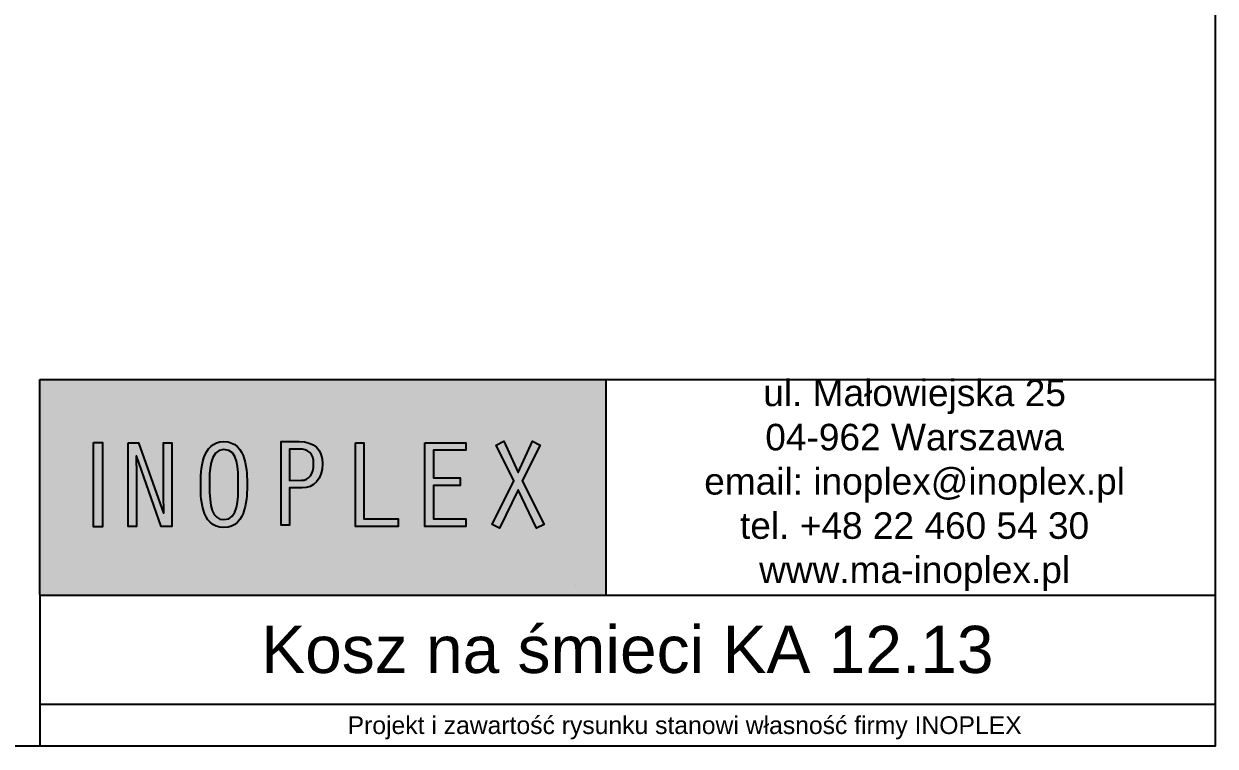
# Model space of a CAD drawing. Header units: millimetres. Extents: x 28427 to 31849, y 14632 to 18545.
# Drawn here: x 29828 to 31849, y 14632 to 15856 of the extents above; entities that cross this region are included whole.
import ezdxf

# ---------------------------------------------------------------- set-up
doc = ezdxf.new("R2010")
doc.units = ezdxf.units.MM
doc.header["$LTSCALE"] = 3
doc.layers.add('LAYER_1', color=7, linetype='Continuous')
doc.styles.get("Standard").update_dxf_attribs({"font": 'arial.ttf'})

msp = doc.modelspace()

# ---------------------------------------------------------------- hatches: boundary and pattern name
h = msp.add_hatch(color=255)
h.dxf.hatch_style = 1
h.paths.add_polyline_path([(30815, 15253.3), (29855, 15253.3), (29855, 14888.7), (29855, 14886.9), (30815, 14886.9)])
h.paths.add_polyline_path([(30784.8, 15163.6), (30784.8, 14981.4), (30764.5, 14981.4), (30764.5, 14904.5), (29869.8, 14904.5), (29869.8, 15236.5), (30764.5, 15236.5), (30764.5, 15163.6)], flags=16)
h = msp.add_hatch(color=250)
h.dxf.hatch_style = 1
h.paths.add_polyline_path([(30764.5, 14981.4), (30232.1, 14981.4), (30232.1, 15163.6), (30764.5, 15163.6), (30764.5, 15236.5), (29869.8, 15236.5), (29869.8, 14904.5), (30764.5, 14904.5)])
edge = h.paths.add_edge_path(flags=16)
edge.add_spline(control_points=[(30206.7, 15075.3), (30206.7, 15057.4), (30207.3, 15002.4), (30167.3, 15002.4)], knot_values=[0, 0, 0, 0, 1, 1, 1, 1], degree=3, periodic=0)
edge.add_spline(control_points=[(30167.3, 15002.4), (30126.9, 15002.4), (30128, 15057), (30128, 15075.3)], knot_values=[0, 0, 0, 0, 1, 1, 1, 1], degree=3, periodic=0)
edge.add_spline(control_points=[(30128, 15075.3), (30128, 15098.7), (30129.5, 15148), (30167.3, 15148)], knot_values=[0, 0, 0, 0, 1, 1, 1, 1], degree=3, periodic=0)
edge.add_spline(control_points=[(30167.3, 15148), (30207.3, 15148), (30206.7, 15094), (30206.7, 15075.3)], knot_values=[0, 0, 0, 0, 1, 1, 1, 1], degree=3, periodic=0)
edge = h.paths.add_edge_path(flags=0)
edge.add_spline(control_points=[(30191.8, 15075.3), (30191.8, 15050.6), (30192, 15015.8), (30167.3, 15015.8)], knot_values=[0, 0, 0, 0, 1, 1, 1, 1], degree=3, periodic=0)
edge.add_spline(control_points=[(30167.3, 15015.8), (30147.4, 15015.8), (30142.9, 15037), (30142.9, 15075.3)], knot_values=[0, 0, 0, 0, 1, 1, 1, 1], degree=3, periodic=0)
edge.add_spline(control_points=[(30142.9, 15075.3), (30142.9, 15096.1), (30142.3, 15134.6), (30167.3, 15134.6)], knot_values=[0, 0, 0, 0, 1, 1, 1, 1], degree=3, periodic=0)
edge.add_spline(control_points=[(30167.3, 15134.6), (30192.4, 15134.6), (30191.8, 15102.1), (30191.8, 15075.3)], knot_values=[0, 0, 0, 0, 1, 1, 1, 1], degree=3, periodic=0)
h.paths.add_polyline_path([(30078.8, 15004.3), (30061, 15004.3), (30018.9, 15123.7), (30018.4, 15123.3), (30019.1, 15091.2), (30019.1, 15004.3), (30004.8, 15004.3), (30004.8, 15146.1), (30022.7, 15146.1), (30064.8, 15026.8), (30065.2, 15027.2), (30064.6, 15058.9), (30064.6, 15146.1), (30078.8, 15146.1)], flags=16)
h.paths.add_polyline_path([(29961.4, 15003.7), (29945.9, 15003.7), (29945.9, 15146.4), (29961.4, 15146.4)], flags=16)
edge = h.paths.add_edge_path(flags=0)
edge.add_spline(control_points=[(30191.8, 15075.3), (30191.8, 15102.1), (30192.4, 15134.6), (30167.3, 15134.6)], knot_values=[0, 0, 0, 0, 1, 1, 1, 1], degree=3, periodic=0)
edge.add_spline(control_points=[(30167.3, 15134.6), (30142.3, 15134.6), (30142.9, 15096.1), (30142.9, 15075.3)], knot_values=[0, 0, 0, 0, 1, 1, 1, 1], degree=3, periodic=0)
edge.add_spline(control_points=[(30142.9, 15075.3), (30142.9, 15037), (30147.4, 15015.8), (30167.3, 15015.8)], knot_values=[0, 0, 0, 0, 1, 1, 1, 1], degree=3, periodic=0)
edge.add_spline(control_points=[(30167.3, 15015.8), (30192, 15015.8), (30191.8, 15050.6), (30191.8, 15075.3)], knot_values=[0, 0, 0, 0, 1, 1, 1, 1], degree=3, periodic=0)
h = msp.add_hatch(color=75)
h.dxf.hatch_style = 1
h.paths.add_polyline_path([(30784.8, 15163.6), (30232.1, 15163.6), (30232.1, 14981.4), (30784.8, 14981.4)])
h.paths.add_polyline_path([(30710.4, 15007.5), (30697.6, 15001.5), (30666.6, 15066.3), (30635.1, 15001.5), (30622.4, 15007.5), (30659.4, 15081.4), (30629, 15142.2), (30642.2, 15148.8), (30666.4, 15095.9), (30690.6, 15148.8), (30703.8, 15142.2), (30673.4, 15081.4)], flags=16)
h.paths.add_polyline_path([(30577.5, 15017), (30577.5, 15004.3), (30508.4, 15004.3), (30508.4, 15146.1), (30577.5, 15146.1), (30577.5, 15133.3), (30522.7, 15133.3), (30522.7, 15086.5), (30567.9, 15086.5), (30567.9, 15073.8), (30522.7, 15073.8), (30522.7, 15017)], flags=16)
h.paths.add_polyline_path([(30463, 15017), (30463, 15004.3), (30390.5, 15004.3), (30390.5, 15146.1), (30404.8, 15146.1), (30404.8, 15017)], flags=16)
edge = h.paths.add_edge_path(flags=16)
edge.add_spline(control_points=[(30334.5, 15110.5), (30334.5, 15084.1), (30319.6, 15069.4), (30300, 15069.4)], knot_values=[0, 0, 0, 0, 1, 1, 1, 1], degree=3, periodic=0)
edge.add_line((30300, 15069.4), (30278.8, 15069.4))
edge.add_line((30278.8, 15069.4), (30278.8, 15006.3))
edge.add_line((30278.8, 15006.3), (30264.5, 15006.3))
edge.add_line((30264.5, 15006.3), (30264.5, 15148.1))
edge.add_line((30264.5, 15148.1), (30295.3, 15148.1))
edge.add_spline(control_points=[(30295.3, 15148.1), (30320.4, 15148.1), (30334.5, 15134.7), (30334.5, 15110.5)], knot_values=[0, 0, 0, 0, 1, 1, 1, 1], degree=3, periodic=0)
edge = h.paths.add_edge_path(flags=0)
edge.add_spline(control_points=[(30319.6, 15110.5), (30319.6, 15092.6), (30311.9, 15082.6), (30298.7, 15082.4)], knot_values=[0, 0, 0, 0, 1, 1, 1, 1], degree=3, periodic=0)
edge.add_line((30298.7, 15082.4), (30278.8, 15082.2))
edge.add_line((30278.8, 15082.2), (30278.8, 15135.3))
edge.add_line((30278.8, 15135.3), (30295.1, 15135.3))
edge.add_spline(control_points=[(30295.1, 15135.3), (30310.4, 15135.3), (30319.6, 15127.9), (30319.6, 15110.5)], knot_values=[0, 0, 0, 0, 1, 1, 1, 1], degree=3, periodic=0)
edge = h.paths.add_edge_path(flags=0)
edge.add_spline(control_points=[(30298.7, 15082.4), (30311.9, 15082.6), (30319.6, 15092.6), (30319.6, 15110.5)], knot_values=[0, 0, 0, 0, 1, 1, 1, 1], degree=3, periodic=0)
edge.add_spline(control_points=[(30319.6, 15110.5), (30319.6, 15127.9), (30310.4, 15135.3), (30295.1, 15135.3)], knot_values=[0, 0, 0, 0, 1, 1, 1, 1], degree=3, periodic=0)
edge.add_line((30295.1, 15135.3), (30278.8, 15135.3))
edge.add_line((30278.8, 15135.3), (30278.8, 15082.2))
edge.add_line((30278.8, 15082.2), (30298.7, 15082.4))
h = msp.add_hatch(color=255)
h.dxf.hatch_style = 1
h.paths.add_polyline_path([(29961.4, 15146.4), (29945.9, 15146.4), (29945.9, 15003.7), (29961.4, 15003.7)])
h.paths.add_polyline_path([(30061, 15004.3), (30078.8, 15004.3), (30078.8, 15146.1), (30064.6, 15146.1), (30064.6, 15058.9), (30065.2, 15025.5), (30022.7, 15146.1), (30004.8, 15146.1), (30004.8, 15004.3), (30019.1, 15004.3), (30019.1, 15091.2), (30018.4, 15125)])
edge = h.paths.add_edge_path()
edge.add_spline(control_points=[(30167.3, 15148), (30129.5, 15148), (30128, 15098.7), (30128, 15075.3)], knot_values=[0, 0, 0, 0, 1, 1, 1, 1], degree=3, periodic=0)
edge.add_spline(control_points=[(30128, 15075.3), (30128, 15057), (30126.9, 15002.4), (30167.3, 15002.4)], knot_values=[0, 0, 0, 0, 1, 1, 1, 1], degree=3, periodic=0)
edge.add_spline(control_points=[(30167.3, 15002.4), (30207.3, 15002.4), (30206.7, 15057.4), (30206.7, 15075.3)], knot_values=[0, 0, 0, 0, 1, 1, 1, 1], degree=3, periodic=0)
edge.add_spline(control_points=[(30206.7, 15075.3), (30206.7, 15094), (30207.3, 15148), (30167.3, 15148)], knot_values=[0, 0, 0, 0, 1, 1, 1, 1], degree=3, periodic=0)
edge = h.paths.add_edge_path(flags=16)
edge.add_spline(control_points=[(30142.9, 15075.3), (30142.9, 15096.1), (30142.3, 15134.6), (30167.3, 15134.6)], knot_values=[0, 0, 0, 0, 1, 1, 1, 1], degree=3, periodic=0)
edge.add_spline(control_points=[(30167.3, 15134.6), (30192.4, 15134.6), (30191.8, 15102.1), (30191.8, 15075.3)], knot_values=[0, 0, 0, 0, 1, 1, 1, 1], degree=3, periodic=0)
edge.add_spline(control_points=[(30191.8, 15075.3), (30191.8, 15050.6), (30192, 15015.8), (30167.3, 15015.8)], knot_values=[0, 0, 0, 0, 1, 1, 1, 1], degree=3, periodic=0)
edge.add_spline(control_points=[(30167.3, 15015.8), (30147.4, 15015.8), (30142.9, 15037), (30142.9, 15075.3)], knot_values=[0, 0, 0, 0, 1, 1, 1, 1], degree=3, periodic=0)
edge = h.paths.add_edge_path()
edge.add_line((30264.5, 15006.3), (30278.8, 15006.3))
edge.add_line((30278.8, 15006.3), (30278.8, 15069.4))
edge.add_line((30278.8, 15069.4), (30300, 15069.4))
edge.add_spline(control_points=[(30300, 15069.4), (30319.6, 15069.4), (30334.5, 15084.1), (30334.5, 15110.5)], knot_values=[0, 0, 0, 0, 1, 1, 1, 1], degree=3, periodic=0)
edge.add_spline(control_points=[(30334.5, 15110.5), (30334.5, 15134.7), (30320.4, 15148.1), (30295.3, 15148.1)], knot_values=[0, 0, 0, 0, 1, 1, 1, 1], degree=3, periodic=0)
edge.add_line((30295.3, 15148.1), (30264.5, 15148.1))
edge.add_line((30264.5, 15148.1), (30264.5, 15006.3))
edge = h.paths.add_edge_path(flags=16)
edge.add_line((30278.8, 15135.3), (30299.6, 15135.3))
edge.add_spline(control_points=[(30295.1, 15135.3), (30310.4, 15135.3), (30319.6, 15127.9), (30319.6, 15110.5)], knot_values=[0, 0, 0, 0, 1, 1, 1, 1], degree=3, periodic=0)
edge.add_spline(control_points=[(30319.6, 15110.5), (30319.6, 15092.6), (30311.9, 15082.6), (30298.7, 15082.4)], knot_values=[0, 0, 0, 0, 1, 1, 1, 1], degree=3, periodic=0)
edge.add_line((30298.7, 15082.4), (30278.8, 15082.2))
edge.add_line((30278.8, 15082.2), (30278.8, 15135.3))
h.paths.add_polyline_path([(30390.5, 15004.3), (30463, 15004.3), (30463, 15017), (30404.8, 15017), (30404.8, 15146.1), (30390.5, 15146.1)])
h.paths.add_polyline_path([(30522.7, 15133.3), (30577.5, 15133.3), (30577.5, 15146.1), (30508.4, 15146.1), (30508.4, 15004.3), (30577.5, 15004.3), (30577.5, 15017), (30522.7, 15017), (30522.7, 15073.8), (30567.9, 15073.8), (30567.9, 15086.5), (30522.7, 15086.5)])
h.paths.add_polyline_path([(30703.8, 15142.2), (30690.6, 15148.8), (30666.4, 15095.9), (30642.2, 15148.8), (30629, 15142.2), (30659.4, 15081.4), (30622.4, 15007.5), (30635.1, 15001.5), (30666.6, 15066.3), (30697.6, 15001.5), (30710.4, 15007.5), (30673.4, 15081.4)])
h = msp.add_hatch(color=255)
h.dxf.hatch_style = 1
edge = h.paths.add_edge_path()
edge.add_line((30264.5, 15006.3), (30278.8, 15006.3))
edge.add_line((30278.8, 15006.3), (30278.8, 15069.4))
edge.add_line((30278.8, 15069.4), (30300, 15069.4))
edge.add_spline(control_points=[(30300, 15069.4), (30319.6, 15069.4), (30334.5, 15084.1), (30334.5, 15110.5)], knot_values=[0, 0, 0, 0, 1, 1, 1, 1], degree=3, periodic=0)
edge.add_spline(control_points=[(30334.5, 15110.5), (30334.5, 15134.7), (30320.4, 15148.1), (30295.3, 15148.1)], knot_values=[0, 0, 0, 0, 1, 1, 1, 1], degree=3, periodic=0)
edge.add_line((30295.3, 15148.1), (30264.5, 15148.1))
edge.add_line((30264.5, 15148.1), (30264.5, 15006.3))
edge = h.paths.add_edge_path(flags=16)
edge.add_line((30278.8, 15082.2), (30278.8, 15135.3))
edge.add_line((30278.8, 15135.3), (30305.6, 15135.3))
edge.add_spline(control_points=[(30295.1, 15135.3), (30310.4, 15135.3), (30319.6, 15127.9), (30319.6, 15110.5)], knot_values=[0, 0, 0, 0, 1, 1, 1, 1], degree=3, periodic=0)
edge.add_spline(control_points=[(30319.6, 15110.5), (30319.6, 15092.6), (30311.9, 15082.6), (30298.7, 15082.4)], knot_values=[0, 0, 0, 0, 1, 1, 1, 1], degree=3, periodic=0)
edge.add_line((30298.7, 15082.4), (30278.8, 15082.2))
h = msp.add_hatch(color=255)
h.dxf.hatch_style = 1
h.paths.add_polyline_path([(30390.5, 15004.3), (30463, 15004.3), (30463, 15017), (30404.8, 15017), (30404.8, 15146.1), (30390.5, 15146.1)])
h = msp.add_hatch(color=255)
h.dxf.hatch_style = 1
h.paths.add_polyline_path([(30508.4, 15004.3), (30577.5, 15004.3), (30577.5, 15017), (30522.7, 15017), (30522.7, 15073.8), (30567.9, 15073.8), (30567.9, 15086.5), (30522.7, 15086.5), (30522.7, 15133.3), (30577.5, 15133.3), (30577.5, 15146.1), (30508.4, 15146.1)])
h = msp.add_hatch(color=255)
h.dxf.hatch_style = 1
h.paths.add_polyline_path([(30659.4, 15081.4), (30622.4, 15007.5), (30635.1, 15001.5), (30666.6, 15066.3), (30697.6, 15001.5), (30710.4, 15007.5), (30673.4, 15081.4), (30703.8, 15142.2), (30690.6, 15148.8), (30666.4, 15095.9), (30642.2, 15148.8), (30629, 15142.2)])
h = msp.add_hatch(color=250)
h.dxf.hatch_style = 1
edge = h.paths.add_edge_path()
edge.add_spline(control_points=[(30167.3, 15134.6), (30142.3, 15134.6), (30142.9, 15096.1), (30142.9, 15075.3)], knot_values=[0, 0, 0, 0, 1, 1, 1, 1], degree=3, periodic=0)
edge.add_spline(control_points=[(30142.9, 15075.3), (30142.9, 15037), (30147.4, 15015.8), (30167.3, 15015.8)], knot_values=[0, 0, 0, 0, 1, 1, 1, 1], degree=3, periodic=0)
edge.add_spline(control_points=[(30167.3, 15015.8), (30192, 15015.8), (30191.8, 15050.6), (30191.8, 15075.3)], knot_values=[0, 0, 0, 0, 1, 1, 1, 1], degree=3, periodic=0)
edge.add_spline(control_points=[(30191.8, 15075.3), (30191.8, 15102.1), (30192.4, 15134.6), (30167.3, 15134.6)], knot_values=[0, 0, 0, 0, 1, 1, 1, 1], degree=3, periodic=0)
h = msp.add_hatch(color=75)
h.dxf.hatch_style = 1
edge = h.paths.add_edge_path()
edge.add_line((30278.8, 15082.2), (30298.7, 15082.4))
edge.add_spline(control_points=[(30298.7, 15082.4), (30311.9, 15082.6), (30319.6, 15092.6), (30319.6, 15110.5)], knot_values=[0, 0, 0, 0, 1, 1, 1, 1], degree=3, periodic=0)
edge.add_spline(control_points=[(30319.6, 15110.5), (30319.6, 15127.9), (30310.4, 15135.3), (30295.1, 15135.3)], knot_values=[0, 0, 0, 0, 1, 1, 1, 1], degree=3, periodic=0)
edge.add_line((30295.1, 15135.3), (30278.8, 15135.3))
edge.add_line((30278.8, 15135.3), (30278.8, 15082.2))

# ---------------------------------------------------------------- linework, layer by layer
for p, q in [((29855, 15253.3), (31848.9, 15253.3)), ((29855, 14888.7), (29855, 15253.3)), ((30815, 15253.3), (30815, 14886.9)), ((31848.9, 15253.3), (31848.9, 14888.7)), ((29855, 14888.7), (29855, 14631.6)), ((31848.9, 14886.9), (29855, 14886.9)), ((31848.6, 14702.1), (29855, 14702.1))]:
    msp.add_line(p, q)
msp.add_lwpolyline([(28426.8, 18545.3), (31848.9, 18545.3), (31848.9, 14631.6), (28426.8, 14631.6)], close=True)
at = {"layer": 'LAYER_1'}
msp.add_line((30764.5, 14904.5), (30764.5, 14904.5), dxfattribs=at)
at = {"layer": 'LAYER_1', "color": 255}
for points in [[(29945.9, 15146.4), (29961.4, 15146.4), (29961.4, 15003.7), (29945.9, 15003.7), (29945.9, 15146.4), (29945.9, 15146.4)], [(30004.8, 15146.1), (30022.7, 15146.1), (30064.8, 15026.8), (30065.2, 15027.2), (30064.6, 15058.9), (30064.6, 15146.1), (30078.8, 15146.1), (30078.8, 15004.3), (30061, 15004.3), (30018.9, 15123.7), (30018.4, 15123.3), (30019.1, 15091.2), (30019.1, 15004.3), (30004.8, 15004.3), (30004.8, 15146.1), (30004.8, 15146.1)], [(30278.8, 15006.3), (30264.5, 15006.3), (30264.5, 15148.1), (30295.3, 15148.1)], [(30390.5, 15146.1), (30404.8, 15146.1), (30404.8, 15017), (30463, 15017), (30463, 15004.3), (30390.5, 15004.3), (30390.5, 15146.1), (30390.5, 15146.1)], [(30508.4, 15146.1), (30577.5, 15146.1), (30577.5, 15133.3), (30522.7, 15133.3), (30522.7, 15086.5), (30567.9, 15086.5), (30567.9, 15073.8), (30522.7, 15073.8), (30522.7, 15017), (30577.5, 15017), (30577.5, 15004.3), (30508.4, 15004.3), (30508.4, 15146.1), (30508.4, 15146.1)], [(30635.1, 15001.5), (30622.4, 15007.5), (30659.4, 15081.4), (30629, 15142.2), (30642.2, 15148.8), (30666.4, 15095.9), (30690.6, 15148.8), (30703.8, 15142.2), (30673.4, 15081.4), (30710.4, 15007.5), (30697.6, 15001.5), (30666.6, 15066.3), (30635.1, 15001.5), (30635.1, 15001.5)], [(30295.1, 15135.3), (30278.8, 15135.3), (30278.8, 15082.2), (30278.8, 15082.2)], [(30278.8, 15082.2), (30298.7, 15082.4)], [(30300, 15069.4), (30278.8, 15069.4), (30278.8, 15006.3), (30278.8, 15006.3)]]:
    msp.add_lwpolyline(points, dxfattribs=at)
for points in [[(30128, 15075.3), (30128, 15098.7), (30129.5, 15148), (30167.3, 15148)], [(30167.3, 15148), (30207.3, 15148), (30206.7, 15094), (30206.7, 15075.3)], [(30295.3, 15148.1), (30320.4, 15148.1), (30334.5, 15134.7), (30334.5, 15110.5)], [(30167.3, 15134.6), (30142.3, 15134.6), (30142.9, 15096.1), (30142.9, 15075.3)], [(30191.8, 15075.3), (30191.8, 15102.1), (30192.4, 15134.6), (30167.3, 15134.6)], [(30319.6, 15110.5), (30319.6, 15127.9), (30310.4, 15135.3), (30295.1, 15135.3)], [(30298.7, 15082.4), (30311.9, 15082.6), (30319.6, 15092.6), (30319.6, 15110.5)], [(30334.5, 15110.5), (30334.5, 15084.1), (30319.6, 15069.4), (30300, 15069.4)], [(30167.3, 15002.4), (30126.9, 15002.4), (30128, 15057), (30128, 15075.3)], [(30142.9, 15075.3), (30142.9, 15037), (30147.4, 15015.8), (30167.3, 15015.8)], [(30167.3, 15015.8), (30192, 15015.8), (30191.8, 15050.6), (30191.8, 15075.3)], [(30206.7, 15075.3), (30206.7, 15057.4), (30207.3, 15002.4), (30167.3, 15002.4)]]:
    msp.add_open_spline(points, degree=3, dxfattribs=at)

# ---------------------------------------------------------------- texts
at = {"attachment_point": 5}
for s, width, gutter_width, heights, insert, char_height in [('ul. Małowiejska 25\\P04-962 Warszawa\\Pemail: inoplex@inoplex.pl\\Ptel. +48 22 460 54 30\\Pwww.ma-inoplex.pl', 1019.877, 1, [432.7], (31339, 15073.9), 45), ('Kosz na śmieci KA 12.13', 1993.625, 1, [0], (30851.8, 14795.1), 80), ('Projekt i zawartość rysunku stanowi własność firmy INOPLEX ', 1800.088, 12.5, [70.5], (30948.9, 14662.7), 30)]:
    msp.add_mtext_dynamic_manual_height_columns(s, width=width, gutter_width=gutter_width, heights=heights, dxfattribs=dict(at, insert=insert, char_height=char_height))

doc.saveas('drawing.dxf')
